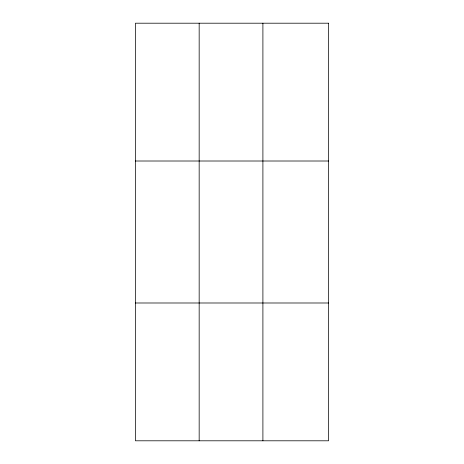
<?xml version="1.0" encoding="UTF-8"?>
<svg xmlns="http://www.w3.org/2000/svg" width="464" height="464" viewBox="0 0 464 464"><rect width="100%" height="100%" fill="white"/><g stroke="black" fill="none" stroke-linecap="round" stroke-linejoin="round"><path stroke-width="0.7" d="M199.166 23.2L199.166 440.8M262.902 23.2L262.902 440.8M135.43 161.008L328.57 161.008M135.43 302.992L328.57 302.992M328.57 23.2L328.57 440.8L135.43 440.8L135.43 23.2L328.57 23.2"/></g></svg>
